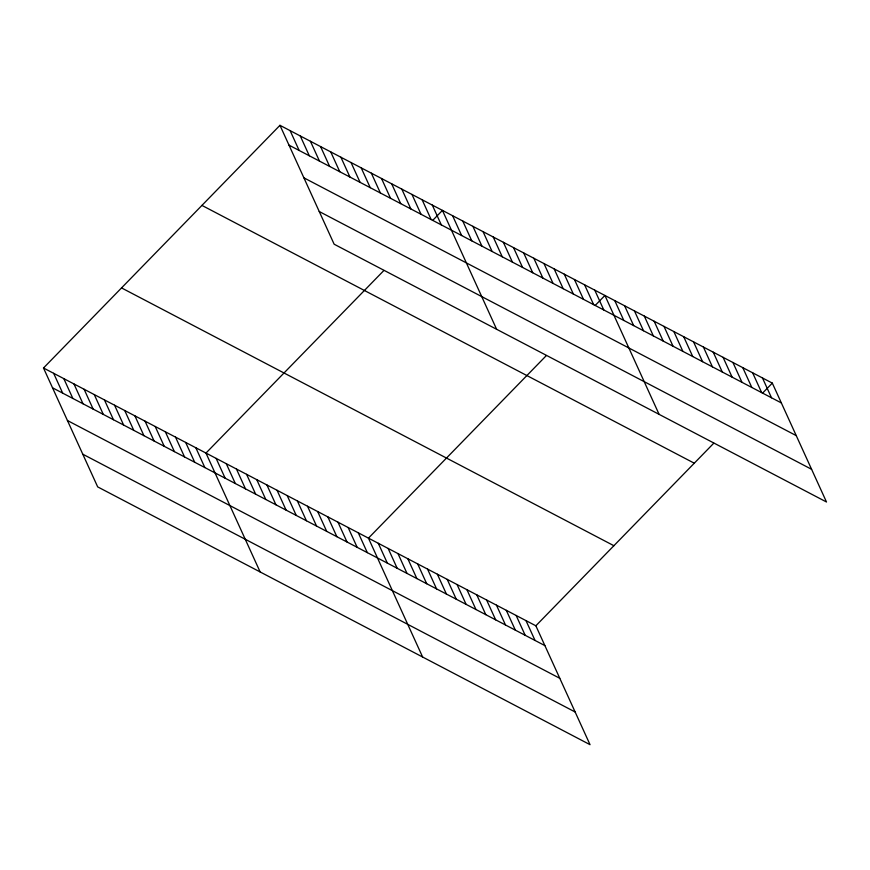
<?xml version="1.0" encoding="UTF-8"?>
<svg xmlns="http://www.w3.org/2000/svg" width="870" height="870" viewBox="0 0 870 870"><rect width="100%" height="100%" fill="white"/><g stroke="black" fill="none" stroke-linecap="round" stroke-linejoin="round"><path stroke-width="1.3" d="M43.5 367.999L535.855 625.791L590.034 744.676L97.679 486.885L43.5 367.999L279.966 125.323L772.321 383.115L826.5 502.001L334.145 244.209L279.966 125.323M383.92 270.45L205.972 453.074L260.152 571.96M432.694 220.404L442.438 210.388L496.629 329.284M546.393 355.525L368.456 538.138L422.635 657.035M595.167 305.468L604.922 295.463L659.101 414.348M535.855 625.791L713.791 443.178M762.566 393.12L772.321 383.115M288.992 145.138L781.347 402.93M303.902 177.828L796.246 435.62M319.246 211.519L811.601 469.3M201.938 205.407L694.282 463.199M121.539 287.916L613.883 545.707M52.526 387.813L544.881 645.605M67.425 420.514L559.78 678.295M82.781 454.194L575.135 711.986M762.468 377.95L771.505 397.775M752.626 372.795L761.652 392.609M742.773 367.64L751.811 387.454M732.932 362.485L741.958 382.3M723.079 357.331L732.116 377.145M713.237 352.176L722.263 371.99M703.395 347.021L712.421 366.835M693.542 341.866L702.568 361.681M683.7 336.712L692.727 356.526M673.848 331.557L682.874 351.371M664.006 326.391L673.032 346.216M654.153 321.237L663.19 341.051M644.311 316.082L653.337 335.896M634.458 310.927L643.495 330.741M624.616 305.772L633.643 325.587M614.764 300.618L623.801 320.432M594.765 290.145L603.791 309.959M584.607 284.827L593.644 304.641M574.45 279.509L583.487 299.323M564.304 274.191L573.33 294.006M554.146 268.873L563.173 288.688M543.989 263.556L553.026 283.381M533.832 258.249L542.869 278.063M523.686 252.931L532.712 272.745M513.528 247.613L522.555 267.427M503.371 242.295L512.397 262.109M493.214 236.977L502.251 256.791M483.067 231.659L492.094 251.474M472.91 226.341L481.936 246.156M462.753 221.023L471.779 240.838M452.596 215.706L461.633 235.52M432.292 205.07L441.318 224.895M422.135 199.763L431.161 219.577M411.978 194.445L421.015 214.259M401.82 189.127L410.857 208.941M391.674 183.809L400.7 203.624M381.517 178.491L390.543 198.306M371.359 173.173L380.386 192.988M361.202 167.856L370.239 187.67M351.056 162.538L360.082 182.352M340.899 157.22L349.925 177.034M330.741 151.902L339.768 171.716M320.584 146.584L329.621 166.398M310.427 141.266L319.464 161.091M526.002 620.636L535.039 640.45M300.28 135.959L309.307 155.773M516.16 615.481L525.186 635.296M290.123 130.641L299.149 150.456M506.307 610.327L515.344 630.141M496.465 605.172L505.492 624.986M486.613 600.006L495.65 619.832M476.771 594.852L485.797 614.666M466.918 589.697L475.955 609.511M457.076 584.542L466.102 604.356M447.224 579.387L456.261 599.202M437.382 574.233L446.408 594.047M427.54 569.078L436.566 588.892M417.687 563.923L426.713 583.737M407.845 558.768L416.871 578.583M397.992 553.614L407.019 573.428M388.15 548.448L397.177 568.273M378.298 543.293L387.335 563.107M358.299 532.821L367.325 552.635M348.141 527.503L357.168 547.328M337.984 522.196L347.021 542.01M327.838 516.878L336.864 536.692M317.68 511.56L326.707 531.374M307.523 506.242L316.549 526.056M297.366 500.924L306.403 520.738M287.209 495.606L296.246 515.421M277.062 490.288L286.089 510.103M266.905 484.971L275.931 504.785M256.748 479.653L265.785 499.467M246.591 474.335L255.628 494.149M236.444 469.017L245.47 488.842M226.287 463.71L235.313 483.524M216.13 458.392L225.156 478.206M195.826 447.756L204.852 467.571M185.669 442.438L194.695 462.253M175.512 437.121L184.538 456.935M165.354 431.803L174.392 451.617M155.197 426.485L164.234 446.299M145.051 421.167L154.077 440.981M134.893 415.849L143.92 435.663M124.736 410.531L133.773 430.356M114.579 405.224L123.616 425.038M104.433 399.906L113.459 419.721M94.275 394.588L103.302 414.403M84.118 389.271L93.144 409.085M73.961 383.953L82.998 403.767M63.814 378.635L72.841 398.449M53.657 373.317L62.683 393.131"/></g></svg>
